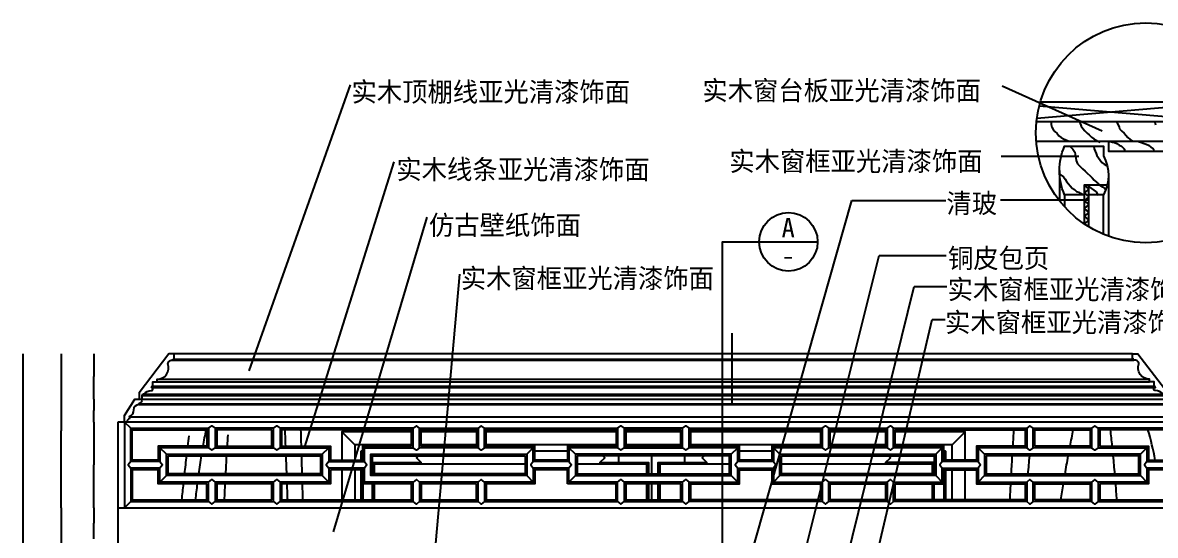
# Model space of a CAD drawing. Header units: metres. Extents: x 196 to 5438, y 102 to 7180.
# Drawn here: x 196 to 3685, y 5601 to 7180 of the extents above; entities that cross this region are included whole.
import ezdxf

# ---------------------------------------------------------------- set-up
doc = ezdxf.new("R2010")
doc.units = ezdxf.units.M
for name, color, linetype in [('2', 2, 'Continuous'), ('3', 3, 'Continuous'), ('4', 4, 'Continuous'), ('7', 7, 'Continuous'), ('BH', 3, 'Continuous'), ('DIM', 3, 'Continuous'), ('TEXT', 3, 'Continuous')]:
    doc.layers.add(name, color=color, linetype=linetype)
doc.dimstyles.get("Standard").update_dxf_attribs({"dimtxt": 2.5, "dimasz": 2.5, "dimexe": 1.25, "dimexo": 0.625, "dimtad": 1, "dimcen": 2.5, "dimazin": 3, "dimtfac": 1, "dimtmove": 0, "dimatfit": 3})

# ---------------------------------------------------------------- blocks, each defined once
blk = doc.blocks.new('BH2')
at = {"layer": 'BH'}
blk.add_lwpolyline([(0, 32), (5, 28), (0, 24), (5, 20), (0, 16), (5, 12), (0, 8), (5, 4), (0, 0)], dxfattribs=at)
blk = doc.blocks.new('*D8')
for p, q in [((314.62, 5686.05), (314.62, 4323.05)), ((314.37, 4323.05), (314.12, 4323.05)), ((314.62, 2960.05), (314.62, 4323.05)), ((314.62, 4323.05), (314.62, 4323.05)), ((314.87, 4323.05), (315.12, 4323.05))]:
    blk.add_line(p, q)
at = {"layer": 'Defpoints'}
for p in [(314.62, 5686.05), (314.62, 4323.05), (314.62, 2960.05)]:
    blk.add_point(p, dxfattribs=at)
at = {"layer": 'DIM', "insert": (314.62, 4324.175), "char_height": 1, "attachment_point": 5}
blk.add_mtext('0', dxfattribs=at)
blk = doc.blocks.new('*D9')
for p, q in [((196.53, 6160.05), (196.53, 4560.05)), ((196.28, 4560.05), (196.03, 4560.05)), ((196.53, 2960.05), (196.53, 4560.05)), ((196.53, 4560.05), (196.53, 4560.05)), ((196.78, 4560.05), (197.03, 4560.05))]:
    blk.add_line(p, q)
at = {"layer": 'Defpoints'}
for p in [(196.53, 6160.05), (196.53, 4560.05), (196.53, 2960.05)]:
    blk.add_point(p, dxfattribs=at)
at = {"layer": 'DIM', "insert": (196.53, 4561.175), "char_height": 1, "attachment_point": 5}
blk.add_mtext('0', dxfattribs=at)
blk = doc.blocks.new('*D20')
for p, q in [((414.77, 5686.05), (414.77, 5638.05)), ((414.52, 5638.05), (414.27, 5638.05)), ((414.77, 5590.05), (414.77, 5638.05)), ((414.77, 5638.05), (414.77, 5638.05)), ((415.02, 5638.05), (415.27, 5638.05))]:
    blk.add_line(p, q)
at = {"layer": 'Defpoints'}
for p in [(414.77, 5686.05), (414.77, 5638.05), (414.77, 5590.05)]:
    blk.add_point(p, dxfattribs=at)
at = {"layer": 'DIM', "insert": (414.77, 5639.175), "char_height": 1, "attachment_point": 5}
blk.add_mtext('0', dxfattribs=at)
blk = doc.blocks.new('*D24')
for p, q in [((314.62, 6160.05), (314.62, 5923.05)), ((314.37, 5923.05), (314.12, 5923.05)), ((314.62, 5686.05), (314.62, 5923.05)), ((314.62, 5923.05), (314.62, 5923.05)), ((314.87, 5923.05), (315.12, 5923.05))]:
    blk.add_line(p, q)
at = {"layer": 'Defpoints'}
for p in [(314.62, 6160.05), (314.62, 5923.05), (314.62, 5686.05)]:
    blk.add_point(p, dxfattribs=at)
at = {"layer": 'DIM', "insert": (314.62, 5924.175), "char_height": 1, "attachment_point": 5}
blk.add_mtext('0', dxfattribs=at)
blk = doc.blocks.new('*D25')
for p, q in [((414.77, 6160.05), (414.77, 6090.05)), ((414.52, 6090.05), (414.27, 6090.05)), ((414.77, 6020.05), (414.77, 6090.05)), ((414.77, 6090.05), (414.77, 6090.05)), ((415.02, 6090.05), (415.27, 6090.05))]:
    blk.add_line(p, q)
at = {"layer": 'Defpoints'}
for p in [(414.77, 6160.05), (414.77, 6090.05), (414.77, 6020.05)]:
    blk.add_point(p, dxfattribs=at)
at = {"layer": 'DIM', "insert": (414.77, 6091.175), "char_height": 1, "attachment_point": 5}
blk.add_mtext('0', dxfattribs=at)
blk = doc.blocks.new('*D26')
for p, q in [((414.77, 6020.05), (414.77, 5985.05)), ((414.52, 5985.05), (414.27, 5985.05)), ((414.77, 5950.05), (414.77, 5985.05)), ((414.77, 5985.05), (414.77, 5985.05)), ((415.02, 5985.05), (415.27, 5985.05))]:
    blk.add_line(p, q)
at = {"layer": 'Defpoints'}
for p in [(414.77, 6020.05), (414.77, 5985.05), (414.77, 5950.05)]:
    blk.add_point(p, dxfattribs=at)
at = {"layer": 'DIM', "insert": (414.77, 5986.175), "char_height": 1, "attachment_point": 5}
blk.add_mtext('0', dxfattribs=at)
blk = doc.blocks.new('*D27')
for p, q in [((414.77, 5950.05), (414.77, 5818.05)), ((414.52, 5818.05), (414.27, 5818.05)), ((414.77, 5686.05), (414.77, 5818.05)), ((414.77, 5818.05), (414.77, 5818.05)), ((415.02, 5818.05), (415.27, 5818.05))]:
    blk.add_line(p, q)
at = {"layer": 'Defpoints'}
for p in [(414.77, 5950.05), (414.77, 5818.05), (414.77, 5686.05)]:
    blk.add_point(p, dxfattribs=at)
at = {"layer": 'DIM', "insert": (414.77, 5819.175), "char_height": 1, "attachment_point": 5}
blk.add_mtext('0', dxfattribs=at)

msp = doc.modelspace()

# ---------------------------------------------------------------- hatches: boundary and pattern name
at = {"layer": '3'}
h = msp.add_hatch(dxfattribs=at)
h.set_pattern_fill('AR-PARQ1', scale=2)
h.paths.add_polyline_path([(1408.76, 5840.05), (1414.76, 5846.05), (1273.76, 5846.05), (1273.76, 5825.05), (1423.76, 5825.05)])
h.paths.add_polyline_path([(1273.76, 5760.05), (1243.76, 5760.05), (1243.76, 5710.05), (1273.76, 5710.05)])
h = msp.add_hatch(dxfattribs=at)
h.set_pattern_fill('AR-PARQ1', scale=2)
h.paths.add_polyline_path([(2288.76, 5840.05), (2294.76, 5846.05), (1982.76, 5846.05), (1988.76, 5840.05), (1973.76, 5825.05), (2123.76, 5825.05), (2123.76, 5790.05), (2153.76, 5790.05), (2153.76, 5825.05), (2303.76, 5825.05)])
h.paths.add_polyline_path([(2153.76, 5760.05), (2123.76, 5760.05), (2123.76, 5710.05), (2153.76, 5710.05)])
h.paths.add_polyline_path([(2153.76, 5560.05), (2123.76, 5560.05), (2123.76, 5495.05), (1973.76, 5495.05), (1988.76, 5480.05), (1973.76, 5465.05), (2153.76, 5465.05), (2303.76, 5465.05), (2288.76, 5480.05), (2303.76, 5495.05), (2153.76, 5495.05)])
h.paths.add_polyline_path([(3033.76, 5560.05), (3003.76, 5560.05), (3003.76, 5495.05), (2853.76, 5495.05), (2868.76, 5480.05), (2853.76, 5465.05), (3033.76, 5465.05)])
h.paths.add_polyline_path([(3033.76, 5760.05), (3003.76, 5760.05), (3003.76, 5710.05), (3033.76, 5710.05)])
h.paths.add_polyline_path([(3003.76, 5846.05), (2862.76, 5846.05), (2868.76, 5840.05), (2853.76, 5825.05), (3003.76, 5825.05)])
h.paths.add_polyline_path([(3033.76, 5355.05), (2853.76, 5355.05), (2868.76, 5340.05), (2853.76, 5325.05), (3003.76, 5325.05), (3003.76, 5175.05), (3018.76, 5190.05), (3033.76, 5175.05)])
h.paths.add_polyline_path([(2623.76, 5355.05), (2443.76, 5355.05), (2443.76, 5175.05), (2458.75, 5190.05), (2473.76, 5175.05), (2473.76, 5325.05), (2623.76, 5325.05), (2608.76, 5340.05)])
h.paths.add_polyline_path([(2433.76, 5355.05), (2253.76, 5355.05), (2268.76, 5340.05), (2253.76, 5325.05), (2403.76, 5325.05), (2403.76, 5175.05), (2418.76, 5190.05), (2433.76, 5175.05)])
h.paths.add_polyline_path([(2023.76, 5355.05), (1843.76, 5355.05), (1843.76, 5175.05), (1858.75, 5190.05), (1873.76, 5175.05), (1873.76, 5325.05), (2023.76, 5325.05), (2008.76, 5340.05)])
h.paths.add_polyline_path([(1833.76, 5355.05), (1653.76, 5355.05), (1668.76, 5340.05), (1653.76, 5325.05), (1803.76, 5325.05), (1803.76, 5175.05), (1818.76, 5190.05), (1833.76, 5175.05)])
at = {"layer": 'BH'}
h = msp.add_hatch(dxfattribs=at)
h.set_pattern_fill('ANSI31', scale=500)
h.paths.add_polyline_path([(3900.33, 6934.62), (3900.33, 7074.99, 0.58), (3330.4, 6934.62)])
h = msp.add_hatch(dxfattribs=at)
h.set_pattern_fill('AR-RROOF', scale=200)
h.paths.add_polyline_path([(1278.76, 5760.05), (1278.76, 5710.05), (1393.76, 5710.05), (1393.76, 5760.05)])
h.paths.add_polyline_path([(1423.76, 5760.05), (1423.76, 5710.05), (1593.76, 5710.05), (1593.76, 5760.05)])
h.paths.add_polyline_path([(1743.76, 5790.05), (1743.76, 5820.05), (1278.76, 5820.05), (1278.76, 5790.05)])
h.paths.add_polyline_path([(2023.76, 5710.05), (2023.76, 5760.05), (1873.76, 5760.05), (1873.76, 5803.05), (1773.76, 5803.05), (1773.76, 5760.05), (1623.76, 5760.05), (1623.76, 5710.05)])
h.paths.add_polyline_path([(2118.76, 5790.05), (2118.76, 5820.05), (1903.76, 5820.05), (1903.76, 5790.05)])
h.paths.add_polyline_path([(2053.76, 5760.05), (2053.76, 5710.05), (2118.76, 5710.05), (2118.76, 5760.05)])
h.paths.add_polyline_path([(1278.76, 5560.05), (1278.76, 5500.05), (2118.76, 5500.05), (2118.76, 5560.05)])
h.paths.add_polyline_path([(2223.76, 5760.05), (2158.76, 5760.05), (2158.76, 5710.05), (2223.76, 5710.05)])
h.paths.add_polyline_path([(2373.76, 5790.05), (2373.76, 5820.05), (2158.76, 5820.05), (2158.76, 5790.05)])
h = msp.add_hatch(dxfattribs=at)
h.set_pattern_fill('AR-RROOF', scale=200)
h.paths.add_polyline_path([(2653.76, 5710.05), (2653.76, 5760.05), (2503.76, 5760.05), (2503.76, 5803.05), (2403.76, 5803.05), (2403.76, 5760.05), (2253.76, 5760.05), (2253.76, 5710.05)])
h.paths.add_polyline_path([(2683.76, 5760.05), (2683.76, 5710.05), (2853.76, 5710.05), (2853.76, 5760.05)])
h.paths.add_polyline_path([(2998.76, 5710.05), (2998.76, 5760.05), (2883.76, 5760.05), (2883.76, 5710.05)])
h.paths.add_polyline_path([(2998.76, 5500.05), (2998.76, 5560.05), (2158.76, 5560.05), (2158.76, 5500.05)])
h = msp.add_hatch(dxfattribs=at)
h.set_pattern_fill('AR-RROOF', scale=200)
h.paths.add_polyline_path([(2998.76, 5790.05), (2998.76, 5820.05), (2533.76, 5820.05), (2533.76, 5790.05)])

# ---------------------------------------------------------------- linework, layer by layer
at = {"layer": '2'}
msp.add_line((3900.33, 6934.62), (3330.4, 6934.62), dxfattribs=at)
at = {"layer": '3'}
for p, q in [((662.58, 6144.05), (3614.94, 6144.05)), ((658.58, 6140.05), (3618.94, 6140.05)), ((596.58, 6074.05), (3666.94, 6074.05)), ((610.58, 6082.05), (3665.15, 6082.05)), ((570.58, 6036.05), (3706.94, 6036.05)), ((592.58, 6056.05), (3683.89, 6056.05)), ((594.58, 6060.05), (3680.94, 6060.05)), ((553.76, 6006.05), (3723.76, 6006.05)), ((553.76, 6004.05), (3723.76, 6004.05)), ((564.58, 6032.05), (3712.94, 6032.05)), ((523.76, 5966.05), (3753.76, 5966.05)), ((528.76, 5931.05), (509.76, 5950.05)), ((1218.76, 5880.05), (1178.76, 5920.05)), ((3098.76, 5920.05), (3058.76, 5880.05)), ((638.76, 5851.05), (618.76, 5871.05)), ((1118.76, 5851.05), (1138.76, 5871.05)), ((1748.76, 5851.05), (1768.76, 5871.05)), ((1898.76, 5851.05), (1878.76, 5871.05)), ((2378.76, 5851.05), (2398.76, 5871.05)), ((2528.76, 5851.05), (2508.76, 5871.05)), ((3008.76, 5851.05), (3028.76, 5871.05)), ((3158.76, 5851.05), (3138.76, 5871.05)), ((3638.76, 5851.05), (3658.76, 5871.05)), ((638.76, 5785.05), (618.76, 5765.05)), ((1118.76, 5785.05), (1138.76, 5765.05)), ((1748.76, 5785.05), (1768.76, 5765.05)), ((1898.76, 5785.05), (1878.76, 5765.05)), ((2378.76, 5785.05), (2398.76, 5765.05)), ((2528.76, 5785.05), (2508.76, 5765.05)), ((3008.76, 5785.05), (3028.76, 5765.05)), ((3158.76, 5785.05), (3138.76, 5765.05)), ((3638.76, 5785.05), (3658.76, 5765.05)), ((528.76, 5705.05), (509.76, 5686.05))]:
    msp.add_line(p, q, dxfattribs=at)
for points in [[(768.76, 5931.05), (778.76, 5938.77), (788.76, 5931.05)], [(968.76, 5931.05), (978.76, 5938.77), (988.76, 5931.05)], [(1418.76, 5931.05), (1408.76, 5938.77), (1398.76, 5931.05)], [(1618.76, 5931.05), (1608.76, 5938.77), (1598.76, 5931.05)], [(2028.76, 5931.05), (2038.76, 5938.77), (2048.76, 5931.05)], [(2228.76, 5931.05), (2238.76, 5938.77), (2248.76, 5931.05)], [(2658.76, 5931.05), (2668.76, 5938.77), (2678.76, 5931.05)], [(2858.76, 5931.05), (2868.76, 5938.77), (2878.76, 5931.05)], [(3308.76, 5931.05), (3298.76, 5938.77), (3288.76, 5931.05)], [(3508.76, 5931.05), (3498.76, 5938.77), (3488.76, 5931.05)], [(768.76, 5871.05), (778.76, 5863.33), (788.76, 5871.05)], [(968.76, 5871.05), (978.76, 5863.33), (988.76, 5871.05)], [(1393.76, 5880.05), (1218.76, 5880.05), (1218.76, 5833.05)], [(1418.76, 5871.05), (1408.76, 5863.33), (1398.76, 5871.05)], [(1593.76, 5880.05), (1423.76, 5880.05)], [(1618.76, 5871.05), (1608.76, 5863.33), (1598.76, 5871.05)], [(2023.76, 5880.05), (1623.76, 5880.05)], [(2028.76, 5871.05), (2038.76, 5863.33), (2048.76, 5871.05)], [(2223.76, 5880.05), (2053.76, 5880.05)], [(2228.76, 5871.05), (2238.76, 5863.33), (2248.76, 5871.05)], [(2653.76, 5880.05), (2253.76, 5880.05)], [(2658.76, 5871.05), (2668.76, 5863.33), (2678.76, 5871.05)], [(2853.76, 5880.05), (2683.76, 5880.05)], [(2858.76, 5871.05), (2868.76, 5863.33), (2878.76, 5871.05)], [(3058.76, 5833.05), (3058.76, 5880.05), (2883.76, 5880.05)], [(3308.76, 5871.05), (3298.76, 5863.33), (3288.76, 5871.05)], [(3508.76, 5871.05), (3498.76, 5863.33), (3488.76, 5871.05)], [(528.76, 5828.05), (521.03, 5818.05), (528.76, 5808.05)], [(618.76, 5828.05), (626.48, 5818.05), (618.76, 5808.05)], [(1138.76, 5828.05), (1131.03, 5818.05), (1138.76, 5808.05)], [(1248.76, 5828.05), (1256.48, 5818.05), (1248.76, 5808.05)], [(1273.76, 5790.05), (1273.76, 5825.05), (1423.76, 5825.05), (1408.76, 5840.05), (1414.76, 5846.05)], [(1768.76, 5828.05), (1761.03, 5818.05), (1768.76, 5808.05)], [(1878.76, 5828.05), (1886.48, 5818.05), (1878.76, 5808.05)], [(1982.76, 5846.05), (1988.76, 5840.05), (1973.76, 5825.05), (2123.76, 5825.05), (2123.76, 5790.05)], [(2153.76, 5790.05), (2153.76, 5825.05), (2303.76, 5825.05), (2288.76, 5840.05), (2294.76, 5846.05)], [(2398.76, 5828.05), (2391.03, 5818.05), (2398.76, 5808.05)], [(2508.76, 5828.05), (2516.48, 5818.05), (2508.76, 5808.05)], [(3003.76, 5790.05), (3003.76, 5825.05), (2853.76, 5825.05), (2868.76, 5840.05), (2862.76, 5846.05)], [(3028.76, 5828.05), (3021.03, 5818.05), (3028.76, 5808.05)], [(3033.76, 5855.05), (3033.76, 5855.05), (3033.76, 5833.05)], [(3138.76, 5828.05), (3146.48, 5818.05), (3138.76, 5808.05)], [(3658.76, 5828.05), (3651.03, 5818.05), (3658.76, 5808.05)], [(1218.76, 5803.05), (1218.76, 5710.05)], [(2153.76, 5825.05), (2153.76, 5790.05)], [(3033.76, 5803.05), (3033.76, 5710.05)], [(3058.76, 5710.05), (3058.76, 5803.05)], [(768.76, 5765.05), (778.76, 5772.77), (788.76, 5765.05)], [(968.76, 5765.05), (978.76, 5772.77), (988.76, 5765.05)], [(1243.76, 5760.05), (1243.76, 5710.05)], [(1273.76, 5710.05), (1273.76, 5760.05)], [(1418.76, 5765.05), (1408.76, 5772.77), (1398.76, 5765.05)], [(1618.76, 5765.05), (1608.76, 5772.77), (1598.76, 5765.05)], [(2028.76, 5765.05), (2038.76, 5772.77), (2048.76, 5765.05)], [(2123.76, 5760.05), (2123.76, 5710.05)], [(2153.76, 5760.05), (2153.76, 5710.05)], [(2153.76, 5710.05), (2153.76, 5760.05)], [(2158.76, 5760.05), (2158.76, 5710.05)], [(2228.76, 5765.05), (2238.76, 5772.77), (2248.76, 5765.05)], [(2658.76, 5765.05), (2668.76, 5772.77), (2678.76, 5765.05)], [(2858.76, 5765.05), (2868.76, 5772.77), (2878.76, 5765.05)], [(3003.76, 5710.05), (3003.76, 5760.05)], [(3308.76, 5765.05), (3298.76, 5772.77), (3288.76, 5765.05)], [(3508.76, 5765.05), (3498.76, 5772.77), (3488.76, 5765.05)], [(768.76, 5705.05), (778.76, 5697.33), (788.76, 5705.05)], [(968.76, 5705.05), (978.76, 5697.33), (988.76, 5705.05)], [(1418.76, 5705.05), (1408.76, 5697.33), (1398.76, 5705.05)], [(1618.76, 5705.05), (1608.76, 5697.33), (1598.76, 5705.05)], [(2028.76, 5705.05), (2038.76, 5697.33), (2048.76, 5705.05)], [(2228.76, 5705.05), (2238.76, 5697.33), (2248.76, 5705.05)], [(2658.76, 5705.05), (2668.76, 5697.33), (2678.76, 5705.05)], [(2858.76, 5705.05), (2868.76, 5697.33), (2878.76, 5705.05)], [(3308.76, 5705.05), (3298.76, 5697.33), (3288.76, 5705.05)], [(3508.76, 5705.05), (3498.76, 5697.33), (3488.76, 5705.05)]]:
    msp.add_lwpolyline(points, dxfattribs=at)
for points in [[(528.76, 5828.05), (528.76, 5931.05), (768.76, 5931.05), (768.76, 5871.05), (618.76, 5871.05), (618.76, 5828.05)], [(968.76, 5931.05), (788.76, 5931.05), (788.76, 5871.05), (968.76, 5871.05)], [(1398.76, 5871.05), (1398.76, 5931.05), (988.76, 5931.05), (988.76, 5871.05), (1138.76, 5871.05), (1138.76, 5828.05), (1248.76, 5828.05), (1248.76, 5871.05)], [(1418.76, 5871.05), (1418.76, 5931.05), (1598.76, 5931.05), (1598.76, 5871.05)], [(1768.76, 5828.05), (1768.76, 5871.05), (1618.76, 5871.05), (1618.76, 5931.05), (2028.76, 5931.05), (2028.76, 5871.05), (1878.76, 5871.05), (1878.76, 5828.05)], [(2228.76, 5931.05), (2048.76, 5931.05), (2048.76, 5871.05), (2228.76, 5871.05)], [(2508.76, 5828.05), (2398.76, 5828.05), (2398.76, 5871.05), (2248.76, 5871.05), (2248.76, 5931.05), (2658.76, 5931.05), (2658.76, 5871.05), (2508.76, 5871.05), (2508.76, 5828.05)], [(2678.76, 5871.05), (2678.76, 5931.05), (2858.76, 5931.05), (2858.76, 5871.05)], [(2878.76, 5931.05), (3288.76, 5931.05), (3288.76, 5871.05), (3138.76, 5871.05), (3138.76, 5828.05), (3028.76, 5828.05), (3028.76, 5871.05), (2878.76, 5871.05)], [(3308.76, 5871.05), (3308.76, 5931.05), (3488.76, 5931.05), (3488.76, 5871.05)], [(3508.76, 5871.05), (3658.76, 5871.05), (3658.76, 5828.05), (3748.76, 5828.05), (3748.76, 5931.05), (3508.76, 5931.05)], [(638.76, 5851.05), (1118.76, 5851.05), (1118.76, 5785.05), (638.76, 5785.05)], [(1748.76, 5851.05), (1748.76, 5785.05), (1268.76, 5785.05), (1268.76, 5851.05)], [(1898.76, 5851.05), (1898.76, 5785.05), (2378.76, 5785.05), (2378.76, 5851.05)], [(2528.76, 5851.05), (3008.76, 5851.05), (3008.76, 5785.05), (2528.76, 5785.05)], [(3158.76, 5851.05), (3158.76, 5785.05), (3638.76, 5785.05), (3638.76, 5851.05)], [(768.76, 5765.05), (618.76, 5765.05), (618.76, 5808.05), (528.76, 5808.05), (528.76, 5705.05), (768.76, 5705.05)], [(1138.76, 5808.05), (1138.76, 5765.05), (988.76, 5765.05), (988.76, 5705.05), (1398.76, 5705.05), (1398.76, 5765.05), (1248.76, 5765.05), (1248.76, 5808.05)], [(1878.76, 5765.05), (1878.76, 5808.05), (1768.76, 5808.05), (1768.76, 5765.05), (1618.76, 5765.05), (1618.76, 5705.05), (2028.76, 5705.05), (2028.76, 5765.05)], [(2658.76, 5705.05), (2248.76, 5705.05), (2248.76, 5765.05), (2398.76, 5765.05), (2398.76, 5808.05), (2508.76, 5808.05), (2508.76, 5765.05), (2658.76, 5765.05)], [(2878.76, 5765.05), (3028.76, 5765.05), (3028.76, 5808.05), (3138.76, 5808.05), (3138.76, 5765.05), (3288.76, 5765.05), (3288.76, 5705.05), (2878.76, 5705.05)], [(3508.76, 5765.05), (3508.76, 5705.05), (3748.76, 5705.05), (3748.76, 5808.05), (3658.76, 5808.05), (3658.76, 5765.05)], [(968.76, 5705.05), (968.76, 5765.05), (788.76, 5765.05), (788.76, 5705.05)], [(1598.76, 5765.05), (1418.76, 5765.05), (1418.76, 5705.05), (1598.76, 5705.05)], [(2228.76, 5765.05), (2048.76, 5765.05), (2048.76, 5705.05), (2228.76, 5705.05)], [(2678.76, 5705.05), (2678.76, 5765.05), (2858.76, 5765.05), (2858.76, 5705.05)], [(3308.76, 5705.05), (3308.76, 5765.05), (3488.76, 5765.05), (3488.76, 5705.05)]]:
    msp.add_lwpolyline(points, close=True, dxfattribs=at)
for centre, radius, start, end in [((8355.03, 4941.72), 7707.83, 172.8, 173.04), ((3679.25, 5373.23), 2970.89, 169.28, 170.26), ((11447.59, 5229.25), 10641.7, 176.33, 176.52), ((-37320.97, 4384.67), 38356.36, 2.23, 2.3), ((8952.65, 4827.59), 5629.7, 168.75, 169.27), ((-1308.17, 5377.48), 4885.99, 5.86, 6.45), ((2653.39, 5631.61), 1050.96, 11.05, 16.27), ((8355.03, 4941.72), 7707.83, 173.26, 173.68), ((3679.25, 5373.23), 2970.89, 170.84, 171.93), ((11447.59, 5229.25), 10641.7, 176.68, 176.98), ((-37320.97, 4384.67), 38356.36, 2.1, 2.18), ((19265.86, 4414.89), 16032.88, 174.88, 175.08), ((8952.65, 4827.59), 5629.7, 169.58, 170.16), ((-1308.17, 5377.48), 4885.99, 4.84, 5.5), ((8355.03, 4941.72), 7707.83, 173.91, 174.28), ((3679.25, 5373.23), 2970.89, 172.52, 173.49), ((11447.59, 5229.25), 10641.7, 177.14, 177.41), ((-37320.97, 4384.67), 38356.36, 1.98, 2.05), ((8952.65, 4827.59), 5629.7, 170.47, 170.98), ((-1308.17, 5377.48), 4885.99, 3.9, 4.49)]:
    msp.add_arc(centre, radius, start, end, dxfattribs=at)
at = {"layer": '4'}
for p, q in [((3405.33, 6649.62), (3405.33, 6612.56)), ((3525.33, 6528), (3525.33, 6649.62)), ((3614.94, 6160.05), (662.58, 6160.05)), ((563.76, 6020.05), (3712.94, 6020.05)), ((564.58, 6020.05), (3712.94, 6020.05)), ((488.76, 5950.05), (488.76, 2960.05)), ((509.76, 5950.05), (488.76, 5950.05)), ((509.76, 5950.05), (509.76, 5686.05)), ((3759.76, 5950.05), (517.76, 5950.05)), ((488.76, 5686.05), (3788.76, 5686.05))]:
    msp.add_line(p, q, dxfattribs=at)
for points in [[(3318.08, 6814.62), (3540.33, 6814.62), (3540.33, 6784.62), (3900.33, 6784.62), (3930.33, 6784.62), (3930.33, 6844.62), (3945.33, 6844.62, -0.2), (3945.33, 6964.62), (3900.33, 6964.62)], [(3536.75, 6679.62), (3465.33, 6679.62), (3465.33, 6649.62), (3405.33, 6649.62, -0.21), (3405.33, 6799.62), (3525.33, 6799.62), (3525.33, 6769.62, -0.25), (3525.33, 6649.62), (3480.33, 6649.62), (3480.33, 6679.62)]]:
    msp.add_lwpolyline(points, format="xyb", dxfattribs=at)
for points in [[(3900.33, 6934.62), (3900.33, 6874.62), (3318.8, 6874.62)], [(1393.76, 5920.05), (1178.76, 5920.05), (1178.76, 5833.05)], [(1593.76, 5920.05), (1423.76, 5920.05)], [(2023.76, 5920.05), (1623.76, 5920.05)], [(2223.76, 5920.05), (2053.76, 5920.05)], [(2653.76, 5920.05), (2253.76, 5920.05)], [(2853.76, 5920.05), (2683.76, 5920.05)], [(3098.76, 5833.05), (3098.76, 5920.05), (2883.76, 5920.05)], [(1243.76, 5860.05), (1238.76, 5860.05), (1238.76, 5833.05)], [(1238.76, 5833.05), (1238.76, 5860.05), (1243.76, 5860.05)], [(1873.76, 5860.05), (1773.76, 5860.05)], [(2503.76, 5860.05), (2403.76, 5860.05)], [(3038.76, 5833.05), (3038.76, 5860.05), (3033.76, 5860.05)], [(3033.76, 5860.05), (3038.76, 5860.05), (3038.76, 5833.05)], [(1178.76, 5803.05), (1178.76, 5710.05)], [(1238.76, 5803.05), (1238.76, 5710.05)], [(1238.76, 5710.05), (1238.76, 5803.05)], [(3038.76, 5710.05), (3038.76, 5803.05)], [(3038.76, 5803.05), (3038.76, 5710.05)], [(3098.76, 5710.05), (3098.76, 5803.05)]]:
    msp.add_lwpolyline(points, dxfattribs=at)
for points in [[(658.58, 6144.05), (662.58, 6144.05), (662.58, 6160.05), (646.01, 6160.05), (554.58, 6040.05), (554.58, 6020.05), (564.58, 6020.05), (564.58, 6032.05, -0.59), (570.58, 6036.05, -0.25), (591.99, 6047.24, 1.07), (593.62, 6056.05), (592.58, 6056.05), (594.58, 6060.05), (596.58, 6060.05), (596.58, 6074.05), (610.58, 6074.05), (610.58, 6082.05, 0.54), (643.18, 6129.1, -0.45), (658.58, 6140.05)], [(3618.94, 6144.05), (3614.94, 6144.05), (3614.94, 6160.05), (3631.5, 6160.05), (3722.94, 6040.05), (3722.94, 6020.05), (3712.94, 6020.05), (3712.94, 6032.05, 0.59), (3706.94, 6036.05, 0.25), (3685.53, 6047.24, -1.07), (3683.89, 6056.05), (3684.94, 6056.05), (3682.94, 6060.05), (3680.94, 6060.05), (3680.94, 6074.05), (3666.94, 6074.05), (3666.94, 6082.05, -0.54), (3634.33, 6129.1, 0.45), (3618.94, 6140.05)], [(509.76, 5970.05), (541.76, 6020.05), (563.76, 6020.05, -0.36), (553.76, 6006.05), (553.76, 6004.05, 0.36), (537.12, 5987.89, -0.34), (523.76, 5966.05, -0.57), (521.73, 5958.78, 0.33), (517.76, 5950.05), (509.76, 5950.05)]]:
    msp.add_lwpolyline(points, format="xyb", close=True, dxfattribs=at)
at = {"layer": '7'}
for p, q in [((3540.33, 6814.62), (3900.33, 6814.62)), ((3389.73, 6724.62), (3389.73, 6630.98)), ((3540.33, 6709.62), (3540.33, 6522.15)), ((3465.33, 6649.62), (3465.33, 6560.49)), ((3480.33, 6550.86), (3480.33, 6649.62))]:
    msp.add_line(p, q, dxfattribs=at)
for points in [[(533.76, 5833.05), (533.76, 5926.05), (763.76, 5926.05), (763.76, 5876.05), (613.76, 5876.05), (613.76, 5833.05)], [(963.76, 5926.05), (793.76, 5926.05), (793.76, 5876.05), (963.76, 5876.05)], [(1393.76, 5876.05), (1393.76, 5926.05), (993.76, 5926.05), (993.76, 5876.05), (1143.76, 5876.05), (1143.76, 5833.05), (1243.76, 5833.05), (1243.76, 5876.05)], [(1423.76, 5876.05), (1423.76, 5926.05), (1593.76, 5926.05), (1593.76, 5876.05)], [(1773.76, 5833.05), (1773.76, 5876.05), (1623.76, 5876.05), (1623.76, 5926.05), (2023.76, 5926.05), (2023.76, 5876.05), (1873.76, 5876.05), (1873.76, 5833.05)], [(2223.76, 5926.05), (2053.76, 5926.05), (2053.76, 5876.05), (2223.76, 5876.05)], [(2683.76, 5876.05), (2683.76, 5926.05), (2853.76, 5926.05), (2853.76, 5876.05)], [(2883.76, 5926.05), (3283.76, 5926.05), (3283.76, 5876.05), (3133.76, 5876.05), (3133.76, 5833.05), (3033.76, 5833.05), (3033.76, 5876.05), (2883.76, 5876.05)], [(3313.76, 5876.05), (3313.76, 5926.05), (3483.76, 5926.05), (3483.76, 5876.05)], [(3513.76, 5876.05), (3663.76, 5876.05), (3663.76, 5833.05), (3743.76, 5833.05), (3743.76, 5926.05), (3513.76, 5926.05)], [(643.76, 5846.05), (1113.76, 5846.05), (1113.76, 5790.05), (643.76, 5790.05)], [(1743.76, 5846.05), (1743.76, 5790.05), (1273.76, 5790.05), (1273.76, 5846.05)], [(1903.76, 5846.05), (1903.76, 5790.05), (2373.76, 5790.05), (2373.76, 5846.05)], [(2533.76, 5846.05), (3003.76, 5846.05), (3003.76, 5790.05), (2533.76, 5790.05)], [(3163.76, 5846.05), (3163.76, 5790.05), (3633.76, 5790.05), (3633.76, 5846.05)], [(763.76, 5760.05), (613.76, 5760.05), (613.76, 5803.05), (533.76, 5803.05), (533.76, 5710.05), (763.76, 5710.05)], [(1143.76, 5803.05), (1143.76, 5760.05), (993.76, 5760.05), (993.76, 5710.05), (1393.76, 5710.05), (1393.76, 5760.05), (1243.76, 5760.05), (1243.76, 5803.05)], [(1873.76, 5760.05), (1873.76, 5803.05), (1773.76, 5803.05), (1773.76, 5760.05), (1623.76, 5760.05), (1623.76, 5710.05), (2023.76, 5710.05), (2023.76, 5760.05)], [(2653.76, 5710.05), (2253.76, 5710.05), (2253.76, 5760.05), (2403.76, 5760.05), (2403.76, 5803.05), (2503.76, 5803.05), (2503.76, 5760.05), (2653.76, 5760.05), (2653.76, 5710.05)], [(2883.76, 5760.05), (3033.76, 5760.05), (3033.76, 5803.05), (3133.76, 5803.05), (3133.76, 5760.05), (3283.76, 5760.05), (3283.76, 5710.05), (2883.76, 5710.05)], [(3513.76, 5760.05), (3513.76, 5710.05), (3743.76, 5710.05), (3743.76, 5803.05), (3663.76, 5803.05), (3663.76, 5760.05)], [(963.76, 5710.05), (963.76, 5760.05), (793.76, 5760.05), (793.76, 5710.05)], [(1593.76, 5760.05), (1423.76, 5760.05), (1423.76, 5710.05), (1593.76, 5710.05)], [(2223.76, 5760.05), (2053.76, 5760.05), (2053.76, 5710.05), (2223.76, 5710.05)], [(2683.76, 5710.05), (2683.76, 5760.05), (2853.76, 5760.05), (2853.76, 5710.05)], [(3313.76, 5710.05), (3313.76, 5760.05), (3483.76, 5760.05), (3483.76, 5710.05)]]:
    msp.add_lwpolyline(points, close=True, dxfattribs=at)
for points in [[(2403.76, 5833.05), (2403.76, 5876.05), (2253.76, 5876.05), (2253.76, 5926.05), (2653.76, 5926.05), (2653.76, 5876.05), (2503.76, 5876.05), (2503.76, 5833.05), (2403.76, 5833.05)], [(1743.76, 5820.05), (1278.76, 5820.05), (1278.76, 5790.05)], [(2118.76, 5790.05), (2118.76, 5820.05), (1903.76, 5820.05)], [(2373.76, 5820.05), (2158.76, 5820.05), (2158.76, 5790.05)], [(2998.76, 5790.05), (2998.76, 5820.05), (2533.76, 5820.05)], [(1278.76, 5760.05), (1278.76, 5710.05)], [(2118.76, 5710.05), (2118.76, 5760.05)], [(2998.76, 5710.05), (2998.76, 5760.05)]]:
    msp.add_lwpolyline(points, dxfattribs=at)
for centre, radius, start, end in [((-45871.73, 4507.99), 46946.35, 1.67, 1.73), ((26114.48, 4513.11), 22909.72, 176.46, 176.59), ((-45871.73, 4507.99), 46946.35, 1.56, 1.63), ((26114.48, 4513.11), 22909.72, 176.66, 176.8), ((-45871.73, 4507.99), 46946.35, 1.47, 1.53), ((26114.48, 4513.11), 22909.72, 176.88, 177.01)]:
    msp.add_arc(centre, radius, start, end, dxfattribs=at)
at = {"layer": 'BH'}
for p, q in [((3364.36, 6873.5), (3364.36, 6866.54)), ((3566.52, 6873.5), (3569.3, 6866.54)), ((3683.63, 6873.5), (3685.02, 6865.14)), ((3364.36, 6866.54), (3365.75, 6858.18)), ((3365.75, 6858.18), (3369.94, 6851.21)), ((3369.94, 6851.21), (3375.51, 6844.24)), ((3375.51, 6844.24), (3382.48, 6838.67)), ((3382.48, 6838.67), (3388.06, 6831.71)), ((3452.19, 6872.11), (3456.38, 6860.96)), ((3456.38, 6860.96), (3461.95, 6854)), ((3461.95, 6854), (3467.53, 6847.03)), ((3467.53, 6847.03), (3474.5, 6840.07)), ((3474.5, 6840.07), (3481.47, 6834.49)), ((3569.3, 6866.54), (3573.49, 6859.57)), ((3573.49, 6859.57), (3574.88, 6852.6)), ((3574.88, 6852.6), (3581.85, 6845.64)), ((3581.85, 6845.64), (3588.82, 6840.07)), ((3588.82, 6840.07), (3594.4, 6833.1)), ((3388.06, 6831.71), (3395.03, 6826.13)), ((3395.03, 6826.13), (3402, 6821.95)), ((3402, 6821.95), (3408.97, 6819.17)), ((3408.97, 6819.17), (3415.94, 6816.38)), ((3415.94, 6816.38), (3418.73, 6814.99)), ((3481.47, 6834.49), (3488.44, 6827.53)), ((3488.44, 6827.53), (3495.41, 6821.95)), ((3495.41, 6821.95), (3509.35, 6813.59)), ((3509.35, 6813.59), (3514.93, 6812.2)), ((3545.6, 6813.59), (3552.57, 6812.2)), ((3552.57, 6812.2), (3559.54, 6810.81)), ((3559.54, 6810.81), (3566.52, 6808.02)), ((3566.52, 6808.02), (3573.49, 6802.45)), ((3594.4, 6833.1), (3599.98, 6826.13)), ((3599.98, 6826.13), (3606.95, 6820.56)), ((3606.95, 6820.56), (3613.92, 6816.38)), ((3633.44, 6813.59), (3641.8, 6810.81)), ((3641.8, 6810.81), (3650.17, 6808.02)), ((3650.17, 6808.02), (3657.14, 6805.24)), ((3657.14, 6805.24), (3664.11, 6802.45)), ((3422.92, 6798.27), (3431.28, 6789.91)), ((3431.28, 6789.91), (3436.86, 6781.55)), ((3436.86, 6781.55), (3438.25, 6774.59)), ((3438.25, 6774.59), (3441.04, 6755.08)), ((3495.41, 6798.27), (3496.81, 6791.3)), ((3496.81, 6791.3), (3502.38, 6777.37)), ((3502.38, 6777.37), (3505.17, 6770.41)), ((3505.17, 6770.41), (3509.35, 6763.44)), ((3573.49, 6802.45), (3580.46, 6799.66)), ((3580.46, 6799.66), (3587.43, 6792.7)), ((3587.43, 6792.7), (3591.61, 6787.12)), ((3664.11, 6802.45), (3671.08, 6796.88)), ((3671.08, 6796.88), (3678.05, 6791.3)), ((3678.05, 6791.3), (3680.84, 6787.12)), ((3441.04, 6755.08), (3445.22, 6745.33)), ((3445.22, 6745.33), (3453.59, 6736.97)), ((3453.59, 6736.97), (3460.56, 6730)), ((3509.35, 6763.44), (3514.93, 6756.48)), ((3514.93, 6756.48), (3520.51, 6749.51)), ((3520.51, 6749.51), (3527.48, 6743.94)), ((3527.48, 6743.94), (3534.45, 6739.76)), ((3534.45, 6739.76), (3535.84, 6738.36)), ((3392.24, 6711.89), (3402, 6704.93)), ((3402, 6704.93), (3407.58, 6697.96)), ((3460.56, 6730), (3468.92, 6723.04)), ((3468.92, 6723.04), (3489.84, 6702.14)), ((3489.84, 6702.14), (3496.81, 6695.18)), ((3407.58, 6697.96), (3411.76, 6691)), ((3411.76, 6691), (3417.34, 6684.03)), ((3417.34, 6684.03), (3422.92, 6677.06)), ((3422.92, 6677.06), (3428.49, 6670.1)), ((3428.49, 6670.1), (3435.46, 6665.92)), ((3435.46, 6665.92), (3442.43, 6660.35)), ((3481.47, 6674.28), (3488.44, 6668.71)), ((3488.44, 6668.71), (3495.41, 6664.53)), ((3495.41, 6664.53), (3502.38, 6658.95)), ((3496.81, 6695.18), (3503.78, 6688.21)), ((3503.78, 6688.21), (3510.75, 6682.64)), ((3510.75, 6682.64), (3512.14, 6682.64)), ((3514.93, 6678.46), (3521.9, 6674.28)), ((3521.9, 6674.28), (3528.87, 6668.71)), ((3528.87, 6668.71), (3530.27, 6665.92)), ((3442.43, 6660.35), (3449.4, 6657.56)), ((3449.4, 6657.56), (3456.38, 6653.38)), ((3456.38, 6653.38), (3459.16, 6651.99)), ((3502.38, 6658.95), (3506.57, 6651.99)), ((3506.57, 6651.99), (3507.96, 6647.81))]:
    msp.add_line(p, q, dxfattribs=at)
msp.add_lwpolyline([(3465.33, 6583.62), (3480.33, 6571.62), (3465.92, 6560.09)], dxfattribs=at)
at = {"layer": 'DIM'}
for points in [[(3320.18, 6886.27), (3900.33, 6934.62)], [(3900.33, 6874.62), (3327.11, 6922.39)], [(2351.82, 2892.62), (2351.82, 6504.93), (2464.65, 6504.93)], [(2464.65, 6504.93), (2644.65, 6504.93)], [(2381.82, 6004.68), (2381.82, 6223.84)]]:
    msp.add_lwpolyline(points, dxfattribs=at)
for centre, radius in [((3655.81, 6840.59), 338.73), ((2554.65, 6504.93), 90)]:
    msp.add_circle(centre, radius, dxfattribs=at)

# ---------------------------------------------------------------- block references
at = {"layer": '3', "xscale": 3, "yscale": 3, "zscale": 3}
msp.add_blockref('BH2', (3465.33, 6583.62), dxfattribs=at)

# ---------------------------------------------------------------- texts
at = {"layer": 'DIM'}
for s, p in [('A', (2533.67, 6518.53)), ('-', (2533.51, 6432.53))]:
    msp.add_text(s, height=60, dxfattribs=at).set_placement(p)
at = {"layer": 'TEXT'}
for s, p in [('实木顶棚线亚光清漆饰面', (1209.01, 6936.76)), ('实木窗台板亚光清漆饰面', (2289.78, 6940.84)), ('实木窗框亚光清漆饰面', (2372.72, 6723.1)), ('实木线条亚光清漆饰面', (1347.14, 6697.95)), ('清玻', (3041.45, 6593.49)), ('仿古壁纸饰面', (1447.6, 6526.41)), ('铜皮包页', (3046.18, 6424.38)), ('实木窗框亚光清漆饰面', (1545.45, 6362.56)), ('实木窗框亚光清漆饰面', (3044.91, 6328.55)), ('实木窗框亚光清漆饰面', (3037.13, 6227.08))]:
    msp.add_text(s, height=60, dxfattribs=at).set_placement(p)

# ---------------------------------------------------------------- dimensions: what is measured, and where the dimension line sits
at = {"layer": 'DIM'}
for base, p1, p2, picture, middle in [((196.53, 4560.05), (196.53, 6160.05), (196.53, 2960.05), '*D9', (196.53, 4561.175)), ((314.62, 5923.05), (314.62, 6160.05), (314.62, 5686.05), '*D24', (314.62, 5924.175)), ((414.77, 6090.05), (414.77, 6160.05), (414.77, 6020.05), '*D25', (414.77, 6091.175)), ((414.77, 5985.05), (414.77, 6020.05), (414.77, 5950.05), '*D26', (414.77, 5986.175)), ((414.77, 5818.05), (414.77, 5950.05), (414.77, 5686.05), '*D27', (414.77, 5819.175)), ((314.62, 4323.05), (314.62, 5686.05), (314.62, 2960.05), '*D8', (314.62, 4324.175)), ((414.77, 5638.05), (414.77, 5686.05), (414.77, 5590.05), '*D20', (414.77, 5639.175))]:
    dim = msp.add_linear_dim(base=base, p1=p1, p2=p2, dimstyle='Standard', dxfattribs=at)
    dim.commit()
    dim.dimension.update_dxf_attribs({"geometry": picture, "text_midpoint": middle})

# ---------------------------------------------------------------- leaders
for points in [[(893.83, 6108.15), (1205.7, 6988.07)], [(3520.69, 6846.23), (3212.73, 6984.79)], [(1063.76, 5871.05), (1339.88, 6751.42)], [(3449.64, 6767.58), (3210.29, 6767.58)], [(2360.52, 5262.6), (2749.75, 6632.39), (3039.63, 6632.39)], [(3476.5, 6633.35), (3207.84, 6633.35)], [(1153.32, 5612.09), (1442.45, 6581.37)], [(2552.31, 5335.88), (2834.37, 6463.28), (3040.72, 6463.28)], [(1447.64, 5335.98), (1542.68, 6405.03)], [(2687.7, 5335.88), (2941.55, 6367.45), (3043.09, 6367.45)], [(2794.88, 5403.52), (2997.96, 6265.99), (3037.99, 6265.99)]]:
    msp.add_leader(points, dimstyle='Standard', dxfattribs=at)

doc.saveas('drawing.dxf')
